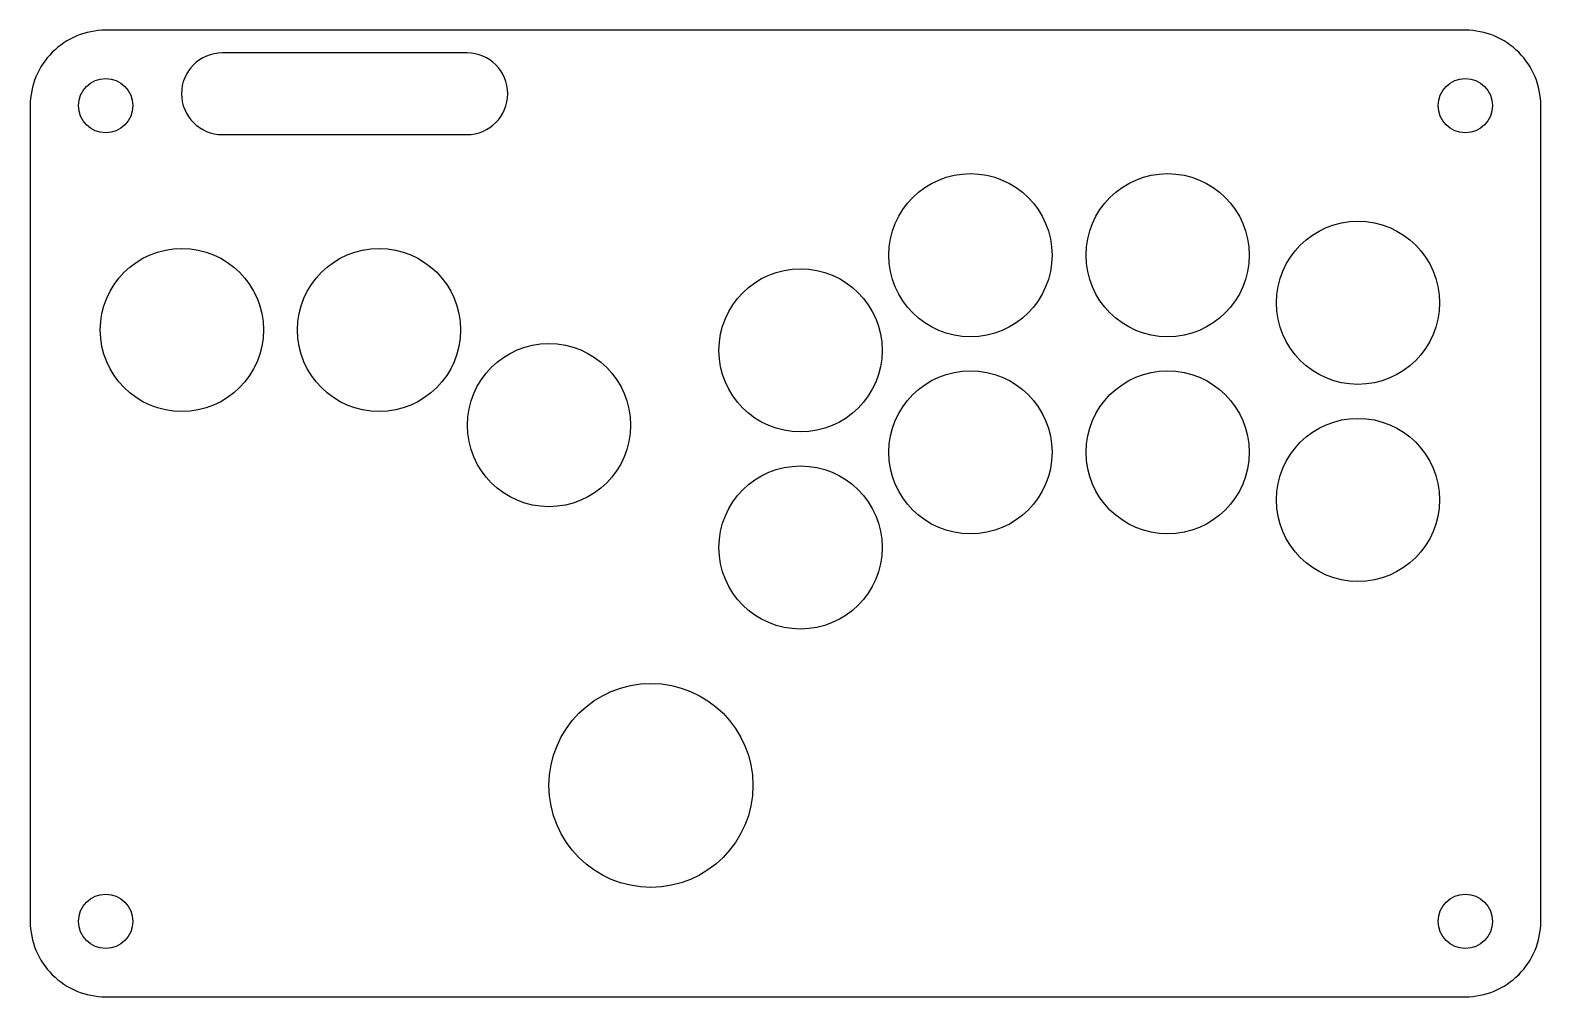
# Model space of a CAD drawing. Header units: millimetres. Extents: x -1 to 221, y -141 to 1.
import ezdxf

# ---------------------------------------------------------------- set-up
doc = ezdxf.new("R2010")
doc.units = ezdxf.units.MM
doc.layers.get('0').update_dxf_attribs({"linetype": 'CONTINUOUS'})

msp = doc.modelspace()

# ---------------------------------------------------------------- linework, layer by layer
for points in [[(10, 1.1, 0.414214), (-1.1, -10), (-1.1, -130, 0.414214), (10, -141.1), (210, -141.1, 0.414214), (221.1, -130), (221.1, -10, 0.414214), (210, 1.1)], [(27.15, -2.25, 1), (27.15, -14.25), (63.15, -14.25, 1), (63.15, -2.25)]]:
    msp.add_lwpolyline(points, format="xyb", close=True)
for centre, radius in [((10, -10), 4), ((210, -10), 4), ((137.21, -32), 12), ((166.21, -32), 12), ((194.21, -39), 12), ((21.21, -43), 12), ((50.21, -43), 12), ((112.21, -46), 12), ((75.21, -57), 12), ((137.21, -61), 12), ((166.21, -61), 12), ((194.21, -68), 12), ((112.21, -75), 12), ((90.21, -110), 15), ((10, -130), 4), ((210, -130), 4)]:
    msp.add_circle(centre, radius)

doc.saveas('drawing.dxf')
